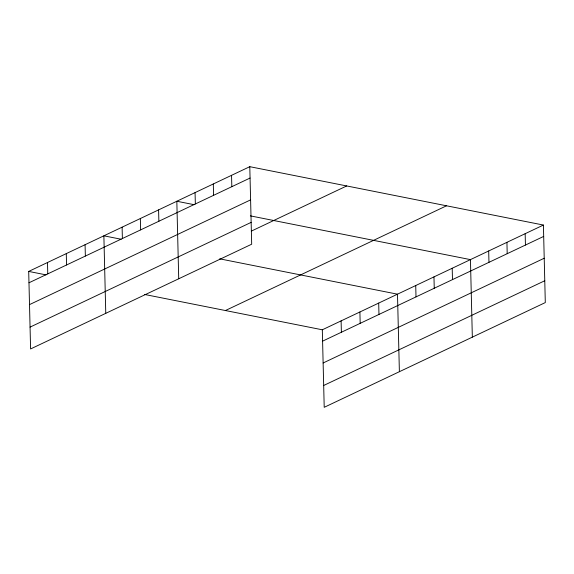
<?xml version="1.0" encoding="UTF-8"?>
<svg xmlns="http://www.w3.org/2000/svg" width="574" height="574" viewBox="0 0 574 574"><rect width="100%" height="100%" fill="white"/><g stroke="black" fill="none" stroke-linecap="round" stroke-linejoin="round"><path stroke-width="0.86" d="M249.79 166.682L251.685 244.208L30.594 348.949L28.7 271.423L249.79 166.682L543.406 225.051L545.3 302.577L324.21 407.318L322.315 329.792L543.406 225.051M28.98 282.781L250.063 178.04M29.511 304.615L250.601 199.874M30.063 327.115L251.147 222.375M251.52 231.028L346.682 185.947M225.424 310.534L446.515 205.793M322.595 341.15L543.686 236.409M323.126 362.983L544.217 258.243M323.679 385.484L544.769 280.743M194.134 204.688L176.828 201.252L178.722 278.77M250.364 215.867L470.443 259.62L472.337 337.139M121.171 239.25L103.872 235.814L105.767 313.332M219.698 258.838L397.488 294.182L399.382 371.701M28.7 271.423L45.999 274.867M144.526 294.448L322.315 329.792M525.167 233.697L525.44 245.055M506.928 242.336L507.201 253.694M488.689 250.974L488.962 262.332M452.204 268.259L452.484 279.617M433.966 276.898L434.245 288.256M415.727 285.543L416.006 296.901M378.696 303.086L378.969 314.444M359.905 311.991L360.178 323.341M341.107 320.888L341.387 332.246M231.552 175.328L231.824 186.686M213.306 183.967L213.585 195.325M195.067 192.606L195.347 203.964M158.589 209.89L158.869 221.248M140.35 218.529L140.63 229.887M122.111 227.175L122.384 238.533M85.081 244.718L85.354 256.076M66.283 253.622L66.562 264.98M47.491 262.519L47.771 273.877"/></g></svg>
